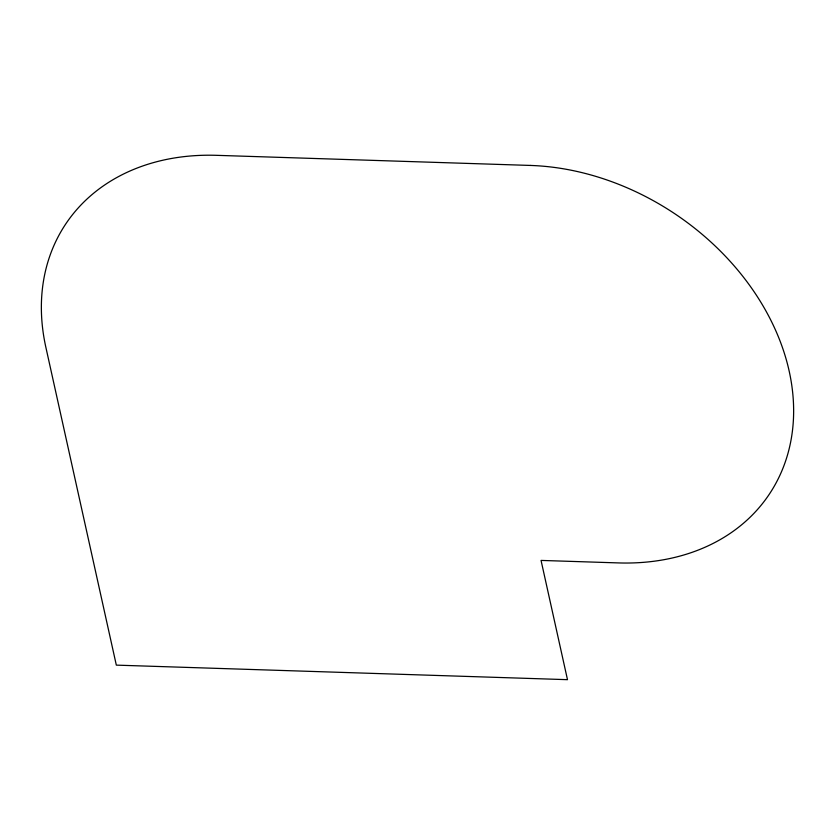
<?xml version="1.0" encoding="UTF-8"?>
<svg xmlns="http://www.w3.org/2000/svg" width="835" height="835" viewBox="0 0 835 835"><rect width="100%" height="100%" fill="white"/><g stroke="black" fill="none" stroke-linecap="round" stroke-linejoin="round"><path stroke-width="1.25" d="M530.267 165.434L216.609 155.331A234.353 180.892 33.7 0 0 45.831 347.151L116.326 665.13L567.487 679.669L541.049 560.421L618.391 562.915A234.353 180.892 33.7 0 0 789.169 371.095A234.353 180.892 33.7 0 0 530.267 165.434"/></g></svg>
